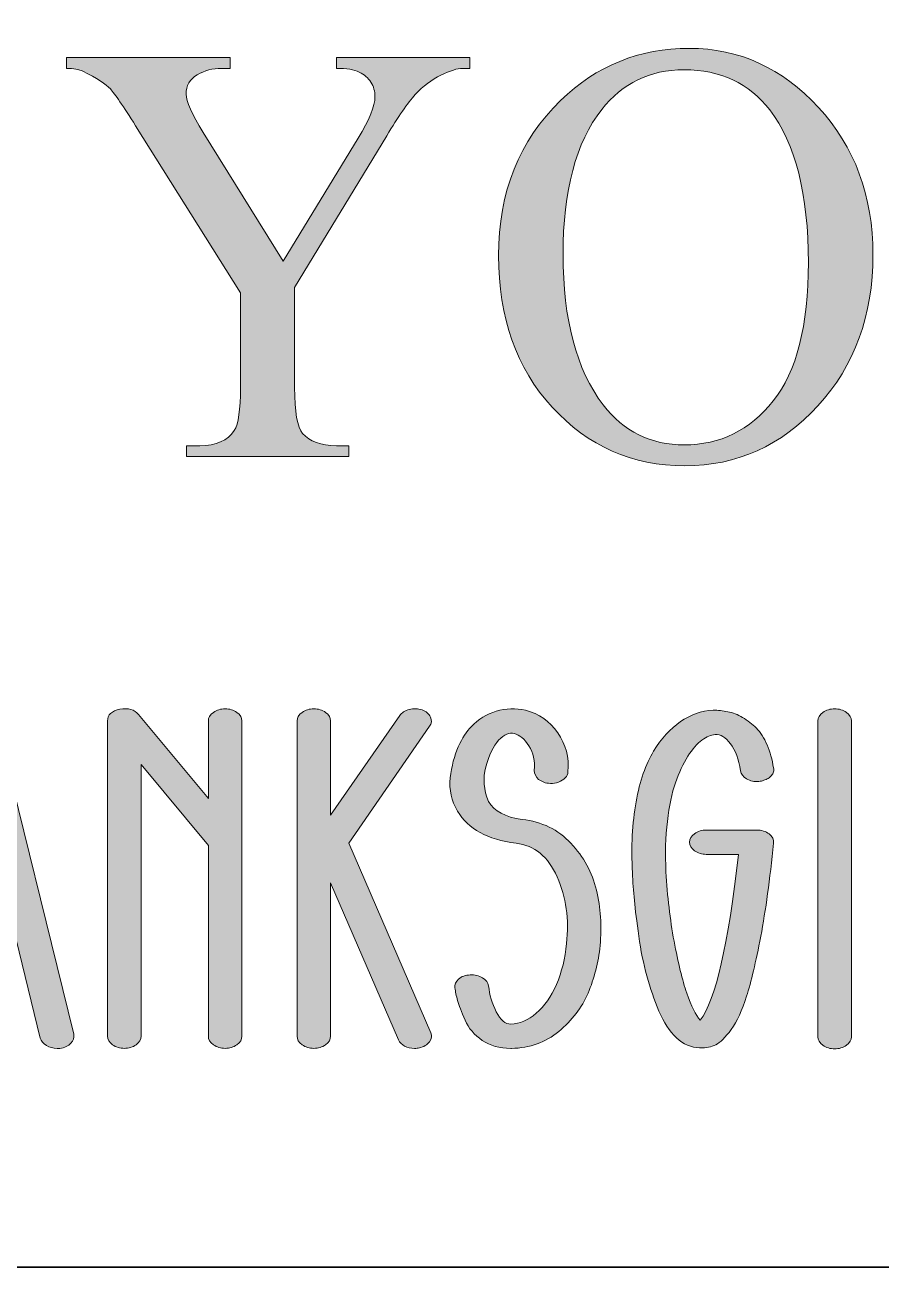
# Model space of a CAD drawing. Extents: x 64 to 886, y -1050 to 298.
# Drawn here: x 475.1 to 704, y -1050.5 to -718.1 of the extents above; entities that cross this region are included whole.
import ezdxf

# ---------------------------------------------------------------- set-up
doc = ezdxf.new("R2010")
doc.units = 0
doc.header["$MEASUREMENT"] = 0
doc.layers.add('Layer 1', color=7, linetype='Continuous', lineweight=0)

# ---------------------------------------------------------------- blocks, each defined once
blk = doc.blocks.new('Block_1')
at = {"layer": 'Layer 1', "true_color": 0x000000, "transparency": 33554687}
h = blk.add_hatch(color=18, dxfattribs=at)
h.dxf.hatch_style = 2
edge = h.paths.add_edge_path()
edge.add_spline(control_points=[(462.14, -933.56), (462.14, -933.56), (465.56, -933.56), (465.56, -933.56), (465.56, -933.56), (463.58, -925.64), (463.58, -925.64), (463.58, -925.64), (462.14, -933.56), (462.14, -933.56)], knot_values=[0, 0, 0, 0, 1, 1, 1, 2, 2, 2, 3, 3, 3, 3], degree=3, periodic=0)
edge = h.paths.add_edge_path()
edge.add_spline(control_points=[(462.68, -901.11), (465.32, -901.2), (466.87, -902.1), (467.35, -903.83), (467.35, -903.83), (488.2, -988.2), (488.2, -988.2), (488.31, -989.07), (488.05, -989.87), (487.39, -990.6), (486.73, -991.34), (485.74, -991.79), (484.42, -991.96), (484.18, -991.96), (483.94, -991.96), (483.71, -991.96), (482.63, -991.96), (481.67, -991.7), (480.83, -991.18), (479.99, -990.67), (479.45, -990.02), (479.21, -989.24), (479.21, -989.24), (467.17, -940.05), (467.17, -940.05), (467.17, -940.05), (461.24, -940.05), (461.24, -940.05), (461.24, -940.05), (461.07, -940.05), (461.07, -940.05), (461.07, -940.05), (452.26, -989.11), (452.26, -989.11), (452.02, -989.97), (451.42, -990.69), (450.46, -991.25), (449.5, -991.81), (448.43, -992.05), (447.23, -991.96), (446.03, -991.79), (445.04, -991.36), (444.26, -990.67), (443.48, -989.97), (443.16, -989.2), (443.28, -988.33), (443.28, -988.33), (458.37, -903.96), (458.37, -903.96), (458.49, -903.19), (458.97, -902.52), (459.81, -901.95), (460.64, -901.39), (461.6, -901.11), (462.68, -901.11)], knot_values=[0, 0, 0, 0, 1, 1, 1, 2, 2, 2, 3, 3, 3, 4, 4, 4, 5, 5, 5, 6, 6, 6, 7, 7, 7, 8, 8, 8, 9, 9, 9, 10, 10, 10, 11, 11, 11, 12, 12, 12, 13, 13, 13, 14, 14, 14, 15, 15, 15, 16, 16, 16, 17, 17, 17, 18, 18, 18, 18], degree=3, periodic=0)
h = blk.add_hatch(color=18, dxfattribs=at)
h.dxf.hatch_style = 2
edge = h.paths.add_edge_path()
edge.add_spline(control_points=[(533.12, -904.35), (533.12, -904.35), (533.12, -988.72), (533.12, -988.72), (533.12, -989.58), (532.67, -990.34), (531.77, -990.99), (530.87, -991.64), (529.82, -991.96), (528.62, -991.96), (527.43, -991.96), (526.38, -991.64), (525.48, -990.99), (524.58, -990.34), (524.13, -989.58), (524.13, -988.72), (524.13, -988.72), (524.13, -937.71), (524.13, -937.71), (524.13, -937.71), (506.16, -916.04), (506.16, -916.04), (506.16, -916.04), (506.16, -988.72), (506.16, -988.72), (506.16, -989.58), (505.71, -990.34), (504.82, -990.99), (503.92, -991.64), (502.87, -991.96), (501.67, -991.96), (500.47, -991.96), (499.43, -991.64), (498.53, -990.99), (497.63, -990.34), (497.18, -989.58), (497.18, -988.72), (497.18, -988.72), (497.18, -904.35), (497.18, -904.35), (497.18, -902.71), (498.29, -901.67), (500.5, -901.24), (502.72, -900.81), (504.37, -901.28), (505.45, -902.67), (505.45, -902.67), (524.13, -925.12), (524.13, -925.12), (524.13, -925.12), (524.13, -904.35), (524.13, -904.35), (524.13, -903.49), (524.58, -902.73), (525.48, -902.08), (526.38, -901.43), (527.43, -901.11), (528.62, -901.11), (529.82, -901.11), (530.87, -901.43), (531.77, -902.08), (532.67, -902.73), (533.12, -903.49), (533.12, -904.35)], knot_values=[0, 0, 0, 0, 1, 1, 1, 2, 2, 2, 3, 3, 3, 4, 4, 4, 5, 5, 5, 6, 6, 6, 7, 7, 7, 8, 8, 8, 9, 9, 9, 10, 10, 10, 11, 11, 11, 12, 12, 12, 13, 13, 13, 14, 14, 14, 15, 15, 15, 16, 16, 16, 17, 17, 17, 18, 18, 18, 19, 19, 19, 20, 20, 20, 21, 21, 21, 21], degree=3, periodic=0)
h = blk.add_hatch(color=18, dxfattribs=at)
h.dxf.hatch_style = 2
edge = h.paths.add_edge_path()
edge.add_spline(control_points=[(583.25, -905.78), (583.25, -905.78), (561.69, -937.06), (561.69, -937.06), (561.69, -937.06), (583.61, -987.81), (583.61, -987.81), (583.97, -988.59), (583.84, -989.39), (583.25, -990.21), (582.65, -991.03), (581.75, -991.57), (580.55, -991.83), (580.19, -991.92), (579.77, -991.96), (579.29, -991.96), (577.14, -991.96), (575.7, -991.18), (574.98, -989.63), (574.98, -989.63), (556.83, -947.7), (556.83, -947.7), (556.83, -947.7), (556.83, -988.72), (556.83, -988.72), (556.83, -989.58), (556.38, -990.34), (555.49, -990.99), (554.59, -991.64), (553.54, -991.96), (552.34, -991.96), (551.14, -991.96), (550.1, -991.64), (549.2, -990.99), (548.3, -990.34), (547.85, -989.58), (547.85, -988.72), (547.85, -988.72), (547.85, -904.35), (547.85, -904.35), (547.85, -903.49), (548.3, -902.73), (549.2, -902.08), (550.1, -901.43), (551.14, -901.11), (552.34, -901.11), (553.54, -901.11), (554.59, -901.43), (555.49, -902.08), (556.38, -902.73), (556.83, -903.49), (556.83, -904.35), (556.83, -904.35), (556.83, -929.53), (556.83, -929.53), (556.83, -929.53), (575.34, -902.93), (575.34, -902.93), (575.82, -902.15), (576.66, -901.61), (577.86, -901.3), (579.05, -901), (580.19, -901.04), (581.27, -901.43), (582.35, -901.82), (583.1, -902.45), (583.52, -903.32), (583.93, -904.18), (583.84, -905), (583.25, -905.78)], knot_values=[0, 0, 0, 0, 1, 1, 1, 2, 2, 2, 3, 3, 3, 4, 4, 4, 5, 5, 5, 6, 6, 6, 7, 7, 7, 8, 8, 8, 9, 9, 9, 10, 10, 10, 11, 11, 11, 12, 12, 12, 13, 13, 13, 14, 14, 14, 15, 15, 15, 16, 16, 16, 17, 17, 17, 18, 18, 18, 19, 19, 19, 20, 20, 20, 21, 21, 21, 22, 22, 22, 23, 23, 23, 23], degree=3, periodic=0)
h = blk.add_hatch(color=18, dxfattribs=at)
h.dxf.hatch_style = 2
edge = h.paths.add_edge_path()
edge.add_spline(control_points=[(608.04, -930.7), (613.31, -931.31), (617.65, -933.43), (621.07, -937.06), (624.48, -940.69), (626.76, -944.87), (627.9, -949.59), (629.03, -954.3), (629.36, -959.26), (628.88, -964.45), (628.4, -969.03), (627.33, -973.27), (625.65, -977.17), (623.97, -981.06), (621.37, -984.48), (617.83, -987.42), (614.3, -990.36), (610.08, -991.88), (605.17, -991.96), (605.17, -991.96), (604.99, -991.96), (604.99, -991.96), (601.99, -991.96), (599.44, -991.25), (597.35, -989.82), (595.25, -988.39), (593.73, -986.58), (592.77, -984.37), (591.81, -982.16), (591.15, -980.43), (590.79, -979.18), (590.43, -977.93), (590.19, -976.78), (590.07, -975.74), (589.95, -974.88), (590.28, -974.1), (591.06, -973.4), (591.84, -972.71), (592.86, -972.34), (594.12, -972.3), (595.37, -972.26), (596.48, -972.52), (597.44, -973.08), (598.4, -973.64), (598.94, -974.36), (599.06, -975.22), (599.3, -977.64), (599.98, -979.96), (601.12, -982.16), (602.26, -984.37), (603.55, -985.47), (604.99, -985.47), (607.38, -985.39), (609.66, -984.42), (611.81, -982.55), (613.97, -980.69), (615.77, -978.12), (617.2, -974.83), (618.64, -971.54), (619.54, -967.91), (619.9, -963.93), (620.62, -957.44), (619.78, -951.49), (617.38, -946.08), (614.99, -940.68), (611.33, -937.67), (606.42, -937.06), (598.76, -936.11), (593.55, -933.25), (590.79, -928.5), (589.11, -925.73), (588.46, -922.76), (588.82, -919.6), (589.17, -916.45), (589.89, -913.68), (590.97, -911.3), (592.05, -908.92), (593.19, -907.12), (594.39, -905.91), (596.3, -903.92), (598.55, -902.54), (601.12, -901.76), (603.7, -900.98), (606.3, -900.89), (608.94, -901.5), (612.53, -902.45), (615.41, -904.46), (617.56, -907.53), (619.72, -910.61), (620.62, -914.09), (620.26, -917.98), (620.26, -918.59), (620.02, -919.13), (619.54, -919.6), (619.06, -920.08), (618.46, -920.45), (617.74, -920.71), (617.03, -920.97), (616.31, -921.1), (615.59, -921.1), (614.27, -921.01), (613.22, -920.64), (612.44, -919.99), (611.66, -919.34), (611.28, -918.55), (611.28, -917.59), (611.51, -915.08), (611.03, -912.9), (609.84, -911.04), (608.64, -909.18), (607.32, -908.07), (605.89, -907.73), (604.69, -907.38), (603.31, -907.99), (601.75, -909.55), (600.31, -911.1), (599.17, -913.46), (598.34, -916.62), (597.5, -919.78), (597.74, -922.87), (599.06, -925.9), (600.49, -928.5), (603.49, -930.1), (608.04, -930.7)], knot_values=[0, 0, 0, 0, 1, 1, 1, 2, 2, 2, 3, 3, 3, 4, 4, 4, 5, 5, 5, 6, 6, 6, 7, 7, 7, 8, 8, 8, 9, 9, 9, 10, 10, 10, 11, 11, 11, 12, 12, 12, 13, 13, 13, 14, 14, 14, 15, 15, 15, 16, 16, 16, 17, 17, 17, 18, 18, 18, 19, 19, 19, 20, 20, 20, 21, 21, 21, 22, 22, 22, 23, 23, 23, 24, 24, 24, 25, 25, 25, 26, 26, 26, 27, 27, 27, 28, 28, 28, 29, 29, 29, 30, 30, 30, 31, 31, 31, 32, 32, 32, 33, 33, 33, 34, 34, 34, 35, 35, 35, 36, 36, 36, 37, 37, 37, 38, 38, 38, 39, 39, 39, 40, 40, 40, 41, 41, 41, 41], degree=3, periodic=0)
h = blk.add_hatch(color=18, dxfattribs=at)
h.dxf.hatch_style = 2
edge = h.paths.add_edge_path()
edge.add_spline(control_points=[(670.75, -933.56), (672.07, -933.56), (673.17, -933.9), (674.07, -934.6), (674.97, -935.29), (675.36, -936.11), (675.24, -937.06), (674.28, -946.75), (673.14, -955.06), (671.83, -961.98), (670.51, -968.91), (669.25, -974.25), (668.05, -978.01), (666.86, -981.77), (665.48, -984.74), (663.92, -986.9), (662.36, -989.07), (660.98, -990.43), (659.79, -990.99), (658.59, -991.55), (657.21, -991.83), (655.66, -991.83), (655.66, -991.83), (655.48, -991.83), (655.48, -991.83), (653.2, -991.75), (651.13, -990.84), (649.28, -989.11), (647.42, -987.38), (645.86, -985), (644.61, -981.97), (643.35, -978.94), (642.27, -975.8), (641.37, -972.56), (640.47, -969.31), (639.75, -965.77), (639.22, -961.92), (638.68, -958.07), (638.29, -954.89), (638.05, -952.38), (637.81, -949.87), (637.63, -947.4), (637.51, -944.98), (637.15, -937.97), (637.48, -931.65), (638.5, -926.03), (639.51, -920.41), (641.07, -915.88), (643.17, -912.47), (645.26, -909.05), (647.66, -906.41), (650.36, -904.55), (653.05, -902.69), (655.95, -901.67), (659.07, -901.5), (660.39, -901.5), (661.7, -901.63), (663.02, -901.89), (664.34, -902.15), (665.66, -902.67), (666.98, -903.44), (668.29, -904.22), (669.52, -905.18), (670.66, -906.3), (671.8, -907.43), (672.75, -908.92), (673.53, -910.78), (674.31, -912.64), (674.88, -914.69), (675.24, -916.94), (675.36, -917.29), (675.36, -917.64), (675.24, -917.98), (675.12, -918.33), (674.94, -918.65), (674.7, -918.96), (674.46, -919.26), (674.16, -919.52), (673.8, -919.73), (673.44, -919.95), (673.05, -920.12), (672.64, -920.25), (672.22, -920.38), (671.77, -920.49), (671.29, -920.58), (670.09, -920.66), (669.01, -920.43), (668.05, -919.86), (667.09, -919.3), (666.56, -918.59), (666.44, -917.72), (665.96, -914.61), (665.06, -912.19), (663.74, -910.45), (662.42, -908.72), (661.05, -907.9), (659.61, -907.99), (658.53, -908.07), (657.36, -908.57), (656.11, -909.48), (654.85, -910.39), (653.59, -911.84), (652.33, -913.83), (651.07, -915.82), (649.97, -918.18), (649.01, -920.9), (648.05, -923.63), (647.33, -927.07), (646.85, -931.22), (646.37, -935.37), (646.25, -939.87), (646.49, -944.72), (646.85, -951.3), (647.57, -957.48), (648.65, -963.28), (649.73, -969.08), (650.86, -973.71), (652.06, -977.17), (653.26, -980.63), (654.46, -983.05), (655.66, -984.44), (659.73, -979.07), (663.14, -964.28), (665.9, -940.05), (665.9, -940.05), (657.27, -940.05), (657.27, -940.05), (656.07, -940.05), (655.03, -939.72), (654.13, -939.07), (653.23, -938.42), (652.78, -937.67), (652.78, -936.8), (652.78, -935.94), (653.23, -935.18), (654.13, -934.53), (655.03, -933.88), (656.07, -933.56), (657.27, -933.56), (657.27, -933.56), (670.75, -933.56), (670.75, -933.56)], knot_values=[0, 0, 0, 0, 1, 1, 1, 2, 2, 2, 3, 3, 3, 4, 4, 4, 5, 5, 5, 6, 6, 6, 7, 7, 7, 8, 8, 8, 9, 9, 9, 10, 10, 10, 11, 11, 11, 12, 12, 12, 13, 13, 13, 14, 14, 14, 15, 15, 15, 16, 16, 16, 17, 17, 17, 18, 18, 18, 19, 19, 19, 20, 20, 20, 21, 21, 21, 22, 22, 22, 23, 23, 23, 24, 24, 24, 25, 25, 25, 26, 26, 26, 27, 27, 27, 28, 28, 28, 29, 29, 29, 30, 30, 30, 31, 31, 31, 32, 32, 32, 33, 33, 33, 34, 34, 34, 35, 35, 35, 36, 36, 36, 37, 37, 37, 38, 38, 38, 39, 39, 39, 40, 40, 40, 41, 41, 41, 42, 42, 42, 43, 43, 43, 44, 44, 44, 45, 45, 45, 46, 46, 46, 47, 47, 47, 47], degree=3, periodic=0)
h = blk.add_hatch(color=18, dxfattribs=at)
h.dxf.hatch_style = 2
edge = h.paths.add_edge_path()
edge.add_spline(control_points=[(696.08, -904.35), (696.08, -904.35), (696.08, -988.85), (696.08, -988.85), (696.08, -989.71), (695.63, -990.47), (694.74, -991.12), (693.84, -991.77), (692.79, -992.09), (691.59, -992.09), (690.39, -992.09), (689.34, -991.77), (688.45, -991.12), (687.55, -990.47), (687.1, -989.71), (687.1, -988.85), (687.1, -988.85), (687.1, -904.35), (687.1, -904.35), (687.1, -903.49), (687.55, -902.73), (688.45, -902.08), (689.34, -901.43), (690.39, -901.11), (691.59, -901.11), (692.79, -901.11), (693.84, -901.43), (694.74, -902.08), (695.63, -902.73), (696.08, -903.49), (696.08, -904.35)], knot_values=[0, 0, 0, 0, 1, 1, 1, 2, 2, 2, 3, 3, 3, 4, 4, 4, 5, 5, 5, 6, 6, 6, 7, 7, 7, 8, 8, 8, 9, 9, 9, 10, 10, 10, 10], degree=3, periodic=0)
at = {"layer": 'Layer 1'}
for points, knots in [([(462.68, -901.11), (465.32, -901.2), (466.87, -902.1), (467.35, -903.83), (467.35, -903.83), (488.2, -988.2), (488.2, -988.2), (488.31, -989.07), (488.05, -989.87), (487.39, -990.6), (486.73, -991.34), (485.74, -991.79), (484.42, -991.96), (484.18, -991.96), (483.94, -991.96), (483.71, -991.96), (482.63, -991.96), (481.67, -991.7), (480.83, -991.18), (479.99, -990.67), (479.45, -990.02), (479.21, -989.24), (479.21, -989.24), (467.17, -940.05), (467.17, -940.05), (467.17, -940.05), (461.24, -940.05), (461.24, -940.05), (461.24, -940.05), (461.07, -940.05), (461.07, -940.05), (461.07, -940.05), (452.26, -989.11), (452.26, -989.11), (452.02, -989.97), (451.42, -990.69), (450.46, -991.25), (449.5, -991.81), (448.43, -992.05), (447.23, -991.96), (446.03, -991.79), (445.04, -991.36), (444.26, -990.67), (443.48, -989.97), (443.16, -989.2), (443.28, -988.33), (443.28, -988.33), (458.37, -903.96), (458.37, -903.96), (458.49, -903.19), (458.97, -902.52), (459.81, -901.95), (460.64, -901.39), (461.6, -901.11), (462.68, -901.11)], [0, 0, 0, 0, 1, 1, 1, 2, 2, 2, 3, 3, 3, 4, 4, 4, 5, 5, 5, 6, 6, 6, 7, 7, 7, 8, 8, 8, 9, 9, 9, 10, 10, 10, 11, 11, 11, 12, 12, 12, 13, 13, 13, 14, 14, 14, 15, 15, 15, 16, 16, 16, 17, 17, 17, 18, 18, 18, 18]), ([(533.12, -904.35), (533.12, -904.35), (533.12, -988.72), (533.12, -988.72), (533.12, -989.58), (532.67, -990.34), (531.77, -990.99), (530.87, -991.64), (529.82, -991.96), (528.62, -991.96), (527.43, -991.96), (526.38, -991.64), (525.48, -990.99), (524.58, -990.34), (524.13, -989.58), (524.13, -988.72), (524.13, -988.72), (524.13, -937.71), (524.13, -937.71), (524.13, -937.71), (506.16, -916.04), (506.16, -916.04), (506.16, -916.04), (506.16, -988.72), (506.16, -988.72), (506.16, -989.58), (505.71, -990.34), (504.82, -990.99), (503.92, -991.64), (502.87, -991.96), (501.67, -991.96), (500.47, -991.96), (499.43, -991.64), (498.53, -990.99), (497.63, -990.34), (497.18, -989.58), (497.18, -988.72), (497.18, -988.72), (497.18, -904.35), (497.18, -904.35), (497.18, -902.71), (498.29, -901.67), (500.5, -901.24), (502.72, -900.81), (504.37, -901.28), (505.45, -902.67), (505.45, -902.67), (524.13, -925.12), (524.13, -925.12), (524.13, -925.12), (524.13, -904.35), (524.13, -904.35), (524.13, -903.49), (524.58, -902.73), (525.48, -902.08), (526.38, -901.43), (527.43, -901.11), (528.62, -901.11), (529.82, -901.11), (530.87, -901.43), (531.77, -902.08), (532.67, -902.73), (533.12, -903.49), (533.12, -904.35)], [0, 0, 0, 0, 1, 1, 1, 2, 2, 2, 3, 3, 3, 4, 4, 4, 5, 5, 5, 6, 6, 6, 7, 7, 7, 8, 8, 8, 9, 9, 9, 10, 10, 10, 11, 11, 11, 12, 12, 12, 13, 13, 13, 14, 14, 14, 15, 15, 15, 16, 16, 16, 17, 17, 17, 18, 18, 18, 19, 19, 19, 20, 20, 20, 21, 21, 21, 21]), ([(583.25, -905.78), (583.25, -905.78), (561.69, -937.06), (561.69, -937.06), (561.69, -937.06), (583.61, -987.81), (583.61, -987.81), (583.97, -988.59), (583.84, -989.39), (583.25, -990.21), (582.65, -991.03), (581.75, -991.57), (580.55, -991.83), (580.19, -991.92), (579.77, -991.96), (579.29, -991.96), (577.14, -991.96), (575.7, -991.18), (574.98, -989.63), (574.98, -989.63), (556.83, -947.7), (556.83, -947.7), (556.83, -947.7), (556.83, -988.72), (556.83, -988.72), (556.83, -989.58), (556.38, -990.34), (555.49, -990.99), (554.59, -991.64), (553.54, -991.96), (552.34, -991.96), (551.14, -991.96), (550.1, -991.64), (549.2, -990.99), (548.3, -990.34), (547.85, -989.58), (547.85, -988.72), (547.85, -988.72), (547.85, -904.35), (547.85, -904.35), (547.85, -903.49), (548.3, -902.73), (549.2, -902.08), (550.1, -901.43), (551.14, -901.11), (552.34, -901.11), (553.54, -901.11), (554.59, -901.43), (555.49, -902.08), (556.38, -902.73), (556.83, -903.49), (556.83, -904.35), (556.83, -904.35), (556.83, -929.53), (556.83, -929.53), (556.83, -929.53), (575.34, -902.93), (575.34, -902.93), (575.82, -902.15), (576.66, -901.61), (577.86, -901.3), (579.05, -901), (580.19, -901.04), (581.27, -901.43), (582.35, -901.82), (583.1, -902.45), (583.52, -903.32), (583.93, -904.18), (583.84, -905), (583.25, -905.78)], [0, 0, 0, 0, 1, 1, 1, 2, 2, 2, 3, 3, 3, 4, 4, 4, 5, 5, 5, 6, 6, 6, 7, 7, 7, 8, 8, 8, 9, 9, 9, 10, 10, 10, 11, 11, 11, 12, 12, 12, 13, 13, 13, 14, 14, 14, 15, 15, 15, 16, 16, 16, 17, 17, 17, 18, 18, 18, 19, 19, 19, 20, 20, 20, 21, 21, 21, 22, 22, 22, 23, 23, 23, 23]), ([(608.04, -930.7), (613.31, -931.31), (617.65, -933.43), (621.07, -937.06), (624.48, -940.69), (626.76, -944.87), (627.9, -949.59), (629.03, -954.3), (629.36, -959.26), (628.88, -964.45), (628.4, -969.03), (627.33, -973.27), (625.65, -977.17), (623.97, -981.06), (621.37, -984.48), (617.83, -987.42), (614.3, -990.36), (610.08, -991.88), (605.17, -991.96), (605.17, -991.96), (604.99, -991.96), (604.99, -991.96), (601.99, -991.96), (599.44, -991.25), (597.35, -989.82), (595.25, -988.39), (593.73, -986.58), (592.77, -984.37), (591.81, -982.16), (591.15, -980.43), (590.79, -979.18), (590.43, -977.93), (590.19, -976.78), (590.07, -975.74), (589.95, -974.88), (590.28, -974.1), (591.06, -973.4), (591.84, -972.71), (592.86, -972.34), (594.12, -972.3), (595.37, -972.26), (596.48, -972.52), (597.44, -973.08), (598.4, -973.64), (598.94, -974.36), (599.06, -975.22), (599.3, -977.64), (599.98, -979.96), (601.12, -982.16), (602.26, -984.37), (603.55, -985.47), (604.99, -985.47), (607.38, -985.39), (609.66, -984.42), (611.81, -982.55), (613.97, -980.69), (615.77, -978.12), (617.2, -974.83), (618.64, -971.54), (619.54, -967.91), (619.9, -963.93), (620.62, -957.44), (619.78, -951.49), (617.38, -946.08), (614.99, -940.68), (611.33, -937.67), (606.42, -937.06), (598.76, -936.11), (593.55, -933.25), (590.79, -928.5), (589.11, -925.73), (588.46, -922.76), (588.82, -919.6), (589.17, -916.45), (589.89, -913.68), (590.97, -911.3), (592.05, -908.92), (593.19, -907.12), (594.39, -905.91), (596.3, -903.92), (598.55, -902.54), (601.12, -901.76), (603.7, -900.98), (606.3, -900.89), (608.94, -901.5), (612.53, -902.45), (615.41, -904.46), (617.56, -907.53), (619.72, -910.61), (620.62, -914.09), (620.26, -917.98), (620.26, -918.59), (620.02, -919.13), (619.54, -919.6), (619.06, -920.08), (618.46, -920.45), (617.74, -920.71), (617.03, -920.97), (616.31, -921.1), (615.59, -921.1), (614.27, -921.01), (613.22, -920.64), (612.44, -919.99), (611.66, -919.34), (611.28, -918.55), (611.28, -917.59), (611.51, -915.08), (611.03, -912.9), (609.84, -911.04), (608.64, -909.18), (607.32, -908.07), (605.89, -907.73), (604.69, -907.38), (603.31, -907.99), (601.75, -909.55), (600.31, -911.1), (599.17, -913.46), (598.34, -916.62), (597.5, -919.78), (597.74, -922.87), (599.06, -925.9), (600.49, -928.5), (603.49, -930.1), (608.04, -930.7)], [0, 0, 0, 0, 1, 1, 1, 2, 2, 2, 3, 3, 3, 4, 4, 4, 5, 5, 5, 6, 6, 6, 7, 7, 7, 8, 8, 8, 9, 9, 9, 10, 10, 10, 11, 11, 11, 12, 12, 12, 13, 13, 13, 14, 14, 14, 15, 15, 15, 16, 16, 16, 17, 17, 17, 18, 18, 18, 19, 19, 19, 20, 20, 20, 21, 21, 21, 22, 22, 22, 23, 23, 23, 24, 24, 24, 25, 25, 25, 26, 26, 26, 27, 27, 27, 28, 28, 28, 29, 29, 29, 30, 30, 30, 31, 31, 31, 32, 32, 32, 33, 33, 33, 34, 34, 34, 35, 35, 35, 36, 36, 36, 37, 37, 37, 38, 38, 38, 39, 39, 39, 40, 40, 40, 41, 41, 41, 41]), ([(670.75, -933.56), (672.07, -933.56), (673.17, -933.9), (674.07, -934.6), (674.97, -935.29), (675.36, -936.11), (675.24, -937.06), (674.28, -946.75), (673.14, -955.06), (671.83, -961.98), (670.51, -968.91), (669.25, -974.25), (668.05, -978.01), (666.86, -981.77), (665.48, -984.74), (663.92, -986.9), (662.36, -989.07), (660.98, -990.43), (659.79, -990.99), (658.59, -991.55), (657.21, -991.83), (655.66, -991.83), (655.66, -991.83), (655.48, -991.83), (655.48, -991.83), (653.2, -991.75), (651.13, -990.84), (649.28, -989.11), (647.42, -987.38), (645.86, -985), (644.61, -981.97), (643.35, -978.94), (642.27, -975.8), (641.37, -972.56), (640.47, -969.31), (639.75, -965.77), (639.22, -961.92), (638.68, -958.07), (638.29, -954.89), (638.05, -952.38), (637.81, -949.87), (637.63, -947.4), (637.51, -944.98), (637.15, -937.97), (637.48, -931.65), (638.5, -926.03), (639.51, -920.41), (641.07, -915.88), (643.17, -912.47), (645.26, -909.05), (647.66, -906.41), (650.36, -904.55), (653.05, -902.69), (655.95, -901.67), (659.07, -901.5), (660.39, -901.5), (661.7, -901.63), (663.02, -901.89), (664.34, -902.15), (665.66, -902.67), (666.98, -903.44), (668.29, -904.22), (669.52, -905.18), (670.66, -906.3), (671.8, -907.43), (672.75, -908.92), (673.53, -910.78), (674.31, -912.64), (674.88, -914.69), (675.24, -916.94), (675.36, -917.29), (675.36, -917.64), (675.24, -917.98), (675.12, -918.33), (674.94, -918.65), (674.7, -918.96), (674.46, -919.26), (674.16, -919.52), (673.8, -919.73), (673.44, -919.95), (673.05, -920.12), (672.64, -920.25), (672.22, -920.38), (671.77, -920.49), (671.29, -920.58), (670.09, -920.66), (669.01, -920.43), (668.05, -919.86), (667.09, -919.3), (666.56, -918.59), (666.44, -917.72), (665.96, -914.61), (665.06, -912.19), (663.74, -910.45), (662.42, -908.72), (661.05, -907.9), (659.61, -907.99), (658.53, -908.07), (657.36, -908.57), (656.11, -909.48), (654.85, -910.39), (653.59, -911.84), (652.33, -913.83), (651.07, -915.82), (649.97, -918.18), (649.01, -920.9), (648.05, -923.63), (647.33, -927.07), (646.85, -931.22), (646.37, -935.37), (646.25, -939.87), (646.49, -944.72), (646.85, -951.3), (647.57, -957.48), (648.65, -963.28), (649.73, -969.08), (650.86, -973.71), (652.06, -977.17), (653.26, -980.63), (654.46, -983.05), (655.66, -984.44), (659.73, -979.07), (663.14, -964.28), (665.9, -940.05), (665.9, -940.05), (657.27, -940.05), (657.27, -940.05), (656.07, -940.05), (655.03, -939.72), (654.13, -939.07), (653.23, -938.42), (652.78, -937.67), (652.78, -936.8), (652.78, -935.94), (653.23, -935.18), (654.13, -934.53), (655.03, -933.88), (656.07, -933.56), (657.27, -933.56), (657.27, -933.56), (670.75, -933.56), (670.75, -933.56)], [0, 0, 0, 0, 1, 1, 1, 2, 2, 2, 3, 3, 3, 4, 4, 4, 5, 5, 5, 6, 6, 6, 7, 7, 7, 8, 8, 8, 9, 9, 9, 10, 10, 10, 11, 11, 11, 12, 12, 12, 13, 13, 13, 14, 14, 14, 15, 15, 15, 16, 16, 16, 17, 17, 17, 18, 18, 18, 19, 19, 19, 20, 20, 20, 21, 21, 21, 22, 22, 22, 23, 23, 23, 24, 24, 24, 25, 25, 25, 26, 26, 26, 27, 27, 27, 28, 28, 28, 29, 29, 29, 30, 30, 30, 31, 31, 31, 32, 32, 32, 33, 33, 33, 34, 34, 34, 35, 35, 35, 36, 36, 36, 37, 37, 37, 38, 38, 38, 39, 39, 39, 40, 40, 40, 41, 41, 41, 42, 42, 42, 43, 43, 43, 44, 44, 44, 45, 45, 45, 46, 46, 46, 47, 47, 47, 47]), ([(696.08, -904.35), (696.08, -904.35), (696.08, -988.85), (696.08, -988.85), (696.08, -989.71), (695.63, -990.47), (694.74, -991.12), (693.84, -991.77), (692.79, -992.09), (691.59, -992.09), (690.39, -992.09), (689.34, -991.77), (688.45, -991.12), (687.55, -990.47), (687.1, -989.71), (687.1, -988.85), (687.1, -988.85), (687.1, -904.35), (687.1, -904.35), (687.1, -903.49), (687.55, -902.73), (688.45, -902.08), (689.34, -901.43), (690.39, -901.11), (691.59, -901.11), (692.79, -901.11), (693.84, -901.43), (694.74, -902.08), (695.63, -902.73), (696.08, -903.49), (696.08, -904.35)], [0, 0, 0, 0, 1, 1, 1, 2, 2, 2, 3, 3, 3, 4, 4, 4, 5, 5, 5, 6, 6, 6, 7, 7, 7, 8, 8, 8, 9, 9, 9, 10, 10, 10, 10])]:
    blk.add_open_spline(points, degree=3, knots=knots, dxfattribs=at)
blk = doc.blocks.new('Block_3')
at = {"layer": 'Layer 1', "true_color": 0x000000, "transparency": 33554687}
h = blk.add_hatch(color=18, dxfattribs=at)
h.dxf.hatch_style = 2
edge = h.paths.add_edge_path()
edge.add_spline(control_points=[(651.32, -730.18), (642.17, -730.18), (634.83, -733.73), (629.3, -740.81), (622.42, -749.63), (618.97, -762.55), (618.97, -779.56), (618.97, -796.99), (622.54, -810.4), (629.68, -819.8), (635.16, -826.94), (642.39, -830.51), (651.39, -830.51), (660.99, -830.51), (668.92, -826.6), (675.18, -818.77), (681.43, -810.95), (684.56, -798.61), (684.56, -781.76), (684.56, -763.49), (681.12, -749.87), (674.23, -740.89), (668.71, -733.75), (661.07, -730.18), (651.32, -730.18)], knot_values=[0, 0, 0, 0, 1, 1, 1, 2, 2, 2, 3, 3, 3, 4, 4, 4, 5, 5, 5, 6, 6, 6, 7, 7, 7, 8, 8, 8, 8], degree=3, periodic=0)
edge = h.paths.add_edge_path()
edge.add_spline(control_points=[(652.75, -724.43), (666.02, -724.43), (677.51, -729.7), (687.24, -740.22), (696.96, -750.75), (701.83, -763.89), (701.83, -779.64), (701.83, -795.86), (696.93, -809.32), (687.13, -820.03), (677.32, -830.74), (665.46, -836.1), (651.54, -836.1), (637.47, -836.1), (625.65, -830.88), (616.07, -820.43), (606.5, -809.98), (601.71, -796.46), (601.71, -779.87), (601.71, -762.92), (607.24, -749.08), (618.3, -738.37), (627.9, -729.08), (639.38, -724.43), (652.75, -724.43)], knot_values=[0, 0, 0, 0, 1, 1, 1, 2, 2, 2, 3, 3, 3, 4, 4, 4, 5, 5, 5, 6, 6, 6, 7, 7, 7, 8, 8, 8, 8], degree=3, periodic=0)
h = blk.add_hatch(color=18, dxfattribs=at)
h.dxf.hatch_style = 2
edge = h.paths.add_edge_path()
edge.add_spline(control_points=[(558.36, -726.87), (558.36, -726.87), (594.02, -726.87), (594.02, -726.87), (594.02, -726.87), (594.02, -729.79), (594.02, -729.79), (594.02, -729.79), (592.06, -729.79), (592.06, -729.79), (590.75, -729.79), (588.84, -730.39), (586.33, -731.6), (583.82, -732.81), (581.53, -734.54), (579.47, -736.8), (577.41, -739.05), (574.87, -742.73), (571.86, -747.82), (571.86, -747.82), (547.2, -788.38), (547.2, -788.38), (547.2, -788.38), (547.2, -815.15), (547.2, -815.15), (547.2, -821.71), (547.91, -825.81), (549.32, -827.44), (551.23, -829.64), (554.24, -830.74), (558.36, -830.74), (558.36, -830.74), (561.68, -830.74), (561.68, -830.74), (561.68, -830.74), (561.68, -833.66), (561.68, -833.66), (561.68, -833.66), (518.26, -833.66), (518.26, -833.66), (518.26, -833.66), (518.26, -830.74), (518.26, -830.74), (518.26, -830.74), (521.87, -830.74), (521.87, -830.74), (526.2, -830.74), (529.26, -829.38), (531.07, -826.65), (532.18, -824.97), (532.73, -821.14), (532.73, -815.15), (532.73, -815.15), (532.73, -789.87), (532.73, -789.87), (532.73, -789.87), (504.69, -745.14), (504.69, -745.14), (501.37, -739.89), (499.12, -736.61), (497.94, -735.3), (496.76, -733.99), (494.31, -732.41), (490.59, -730.58), (489.58, -730.05), (488.13, -729.79), (486.22, -729.79), (486.22, -729.79), (486.22, -726.87), (486.22, -726.87), (486.22, -726.87), (529.94, -726.87), (529.94, -726.87), (529.94, -726.87), (529.94, -729.79), (529.94, -729.79), (529.94, -729.79), (527.68, -729.79), (527.68, -729.79), (525.32, -729.79), (523.14, -730.37), (521.16, -731.52), (519.17, -732.68), (518.18, -734.41), (518.18, -736.72), (518.18, -738.61), (519.71, -742.02), (522.78, -746.96), (522.78, -746.96), (544.11, -781.37), (544.11, -781.37), (544.11, -781.37), (564.17, -748.45), (564.17, -748.45), (567.18, -743.52), (568.69, -739.84), (568.69, -737.43), (568.69, -735.96), (568.33, -734.64), (567.6, -733.49), (566.87, -732.33), (565.83, -731.43), (564.47, -730.77), (563.11, -730.12), (561.08, -729.79), (558.36, -729.79), (558.36, -729.79), (558.36, -726.87), (558.36, -726.87)], knot_values=[0, 0, 0, 0, 1, 1, 1, 2, 2, 2, 3, 3, 3, 4, 4, 4, 5, 5, 5, 6, 6, 6, 7, 7, 7, 8, 8, 8, 9, 9, 9, 10, 10, 10, 11, 11, 11, 12, 12, 12, 13, 13, 13, 14, 14, 14, 15, 15, 15, 16, 16, 16, 17, 17, 17, 18, 18, 18, 19, 19, 19, 20, 20, 20, 21, 21, 21, 22, 22, 22, 23, 23, 23, 24, 24, 24, 25, 25, 25, 26, 26, 26, 27, 27, 27, 28, 28, 28, 29, 29, 29, 30, 30, 30, 31, 31, 31, 32, 32, 32, 33, 33, 33, 34, 34, 34, 35, 35, 35, 36, 36, 36, 36], degree=3, periodic=0)
at = {"layer": 'Layer 1'}
for points, knots in [([(652.75, -724.43), (666.02, -724.43), (677.51, -729.7), (687.24, -740.22), (696.96, -750.75), (701.83, -763.89), (701.83, -779.64), (701.83, -795.86), (696.93, -809.32), (687.13, -820.03), (677.32, -830.74), (665.46, -836.1), (651.54, -836.1), (637.47, -836.1), (625.65, -830.88), (616.07, -820.43), (606.5, -809.98), (601.71, -796.46), (601.71, -779.87), (601.71, -762.92), (607.24, -749.08), (618.3, -738.37), (627.9, -729.08), (639.38, -724.43), (652.75, -724.43)], [0, 0, 0, 0, 1, 1, 1, 2, 2, 2, 3, 3, 3, 4, 4, 4, 5, 5, 5, 6, 6, 6, 7, 7, 7, 8, 8, 8, 8]), ([(558.36, -726.87), (558.36, -726.87), (594.02, -726.87), (594.02, -726.87), (594.02, -726.87), (594.02, -729.79), (594.02, -729.79), (594.02, -729.79), (592.06, -729.79), (592.06, -729.79), (590.75, -729.79), (588.84, -730.39), (586.33, -731.6), (583.82, -732.81), (581.53, -734.54), (579.47, -736.8), (577.41, -739.05), (574.87, -742.73), (571.86, -747.82), (571.86, -747.82), (547.2, -788.38), (547.2, -788.38), (547.2, -788.38), (547.2, -815.15), (547.2, -815.15), (547.2, -821.71), (547.91, -825.81), (549.32, -827.44), (551.23, -829.64), (554.24, -830.74), (558.36, -830.74), (558.36, -830.74), (561.68, -830.74), (561.68, -830.74), (561.68, -830.74), (561.68, -833.66), (561.68, -833.66), (561.68, -833.66), (518.26, -833.66), (518.26, -833.66), (518.26, -833.66), (518.26, -830.74), (518.26, -830.74), (518.26, -830.74), (521.87, -830.74), (521.87, -830.74), (526.2, -830.74), (529.26, -829.38), (531.07, -826.65), (532.18, -824.97), (532.73, -821.14), (532.73, -815.15), (532.73, -815.15), (532.73, -789.87), (532.73, -789.87), (532.73, -789.87), (504.69, -745.14), (504.69, -745.14), (501.37, -739.89), (499.12, -736.61), (497.94, -735.3), (496.76, -733.99), (494.31, -732.41), (490.59, -730.58), (489.58, -730.05), (488.13, -729.79), (486.22, -729.79), (486.22, -729.79), (486.22, -726.87), (486.22, -726.87), (486.22, -726.87), (529.94, -726.87), (529.94, -726.87), (529.94, -726.87), (529.94, -729.79), (529.94, -729.79), (529.94, -729.79), (527.68, -729.79), (527.68, -729.79), (525.32, -729.79), (523.14, -730.37), (521.16, -731.52), (519.17, -732.68), (518.18, -734.41), (518.18, -736.72), (518.18, -738.61), (519.71, -742.02), (522.78, -746.96), (522.78, -746.96), (544.11, -781.37), (544.11, -781.37), (544.11, -781.37), (564.17, -748.45), (564.17, -748.45), (567.18, -743.52), (568.69, -739.84), (568.69, -737.43), (568.69, -735.96), (568.33, -734.64), (567.6, -733.49), (566.87, -732.33), (565.83, -731.43), (564.47, -730.77), (563.11, -730.12), (561.08, -729.79), (558.36, -729.79), (558.36, -729.79), (558.36, -726.87), (558.36, -726.87)], [0, 0, 0, 0, 1, 1, 1, 2, 2, 2, 3, 3, 3, 4, 4, 4, 5, 5, 5, 6, 6, 6, 7, 7, 7, 8, 8, 8, 9, 9, 9, 10, 10, 10, 11, 11, 11, 12, 12, 12, 13, 13, 13, 14, 14, 14, 15, 15, 15, 16, 16, 16, 17, 17, 17, 18, 18, 18, 19, 19, 19, 20, 20, 20, 21, 21, 21, 22, 22, 22, 23, 23, 23, 24, 24, 24, 25, 25, 25, 26, 26, 26, 27, 27, 27, 28, 28, 28, 29, 29, 29, 30, 30, 30, 31, 31, 31, 32, 32, 32, 33, 33, 33, 34, 34, 34, 35, 35, 35, 36, 36, 36, 36]), ([(651.32, -730.18), (642.17, -730.18), (634.83, -733.73), (629.3, -740.81), (622.42, -749.63), (618.97, -762.55), (618.97, -779.56), (618.97, -796.99), (622.54, -810.4), (629.68, -819.8), (635.16, -826.94), (642.39, -830.51), (651.39, -830.51), (660.99, -830.51), (668.92, -826.6), (675.18, -818.77), (681.43, -810.95), (684.56, -798.61), (684.56, -781.76), (684.56, -763.49), (681.12, -749.87), (674.23, -740.89), (668.71, -733.75), (661.07, -730.18), (651.32, -730.18)], [0, 0, 0, 0, 1, 1, 1, 2, 2, 2, 3, 3, 3, 4, 4, 4, 5, 5, 5, 6, 6, 6, 7, 7, 7, 8, 8, 8, 8])]:
    blk.add_open_spline(points, degree=3, knots=knots, dxfattribs=at)
blk = doc.blocks.new('Block_0')
at = {"layer": 'Layer 1', "color": 1, "lineweight": 35, "true_color": 0xff0000}
blk.add_open_spline([(833.19, -1050.48), (862.52, -1050.48), (886.3, -1026.7), (886.3, -997.37), (886.3, -997.37), (886.3, 5.53), (886.3, 5.53), (886.3, 41.65), (867.36, 75.15), (836.38, 93.75), (836.38, 93.75), (528.03, 278.87), (528.03, 278.87), (495.44, 298.44), (454.71, 298.44), (422.11, 278.87), (422.11, 278.87), (113.76, 93.75), (113.76, 93.75), (82.8, 75.15), (63.85, 41.65), (63.85, 5.53), (63.85, 5.53), (63.85, -997.37), (63.85, -997.37), (63.85, -1026.7), (87.63, -1050.48), (116.96, -1050.48), (116.96, -1050.48), (833.19, -1050.48), (833.19, -1050.48)], degree=3, knots=[0, 0, 0, 0, 1, 1, 1, 2, 2, 2, 3, 3, 3, 4, 4, 4, 5, 5, 5, 6, 6, 6, 7, 7, 7, 8, 8, 8, 9, 9, 9, 10, 10, 10, 10], dxfattribs=at)
at = {"layer": 'Layer 1'}
for name in ['Block_3', 'Block_1']:
    blk.add_blockref(name, (0, 0), dxfattribs=at)

msp = doc.modelspace()

# ---------------------------------------------------------------- block references
at = {"layer": 'Layer 1'}
msp.add_blockref('Block_0', (0, 0), dxfattribs=at)

doc.saveas('drawing.dxf')
